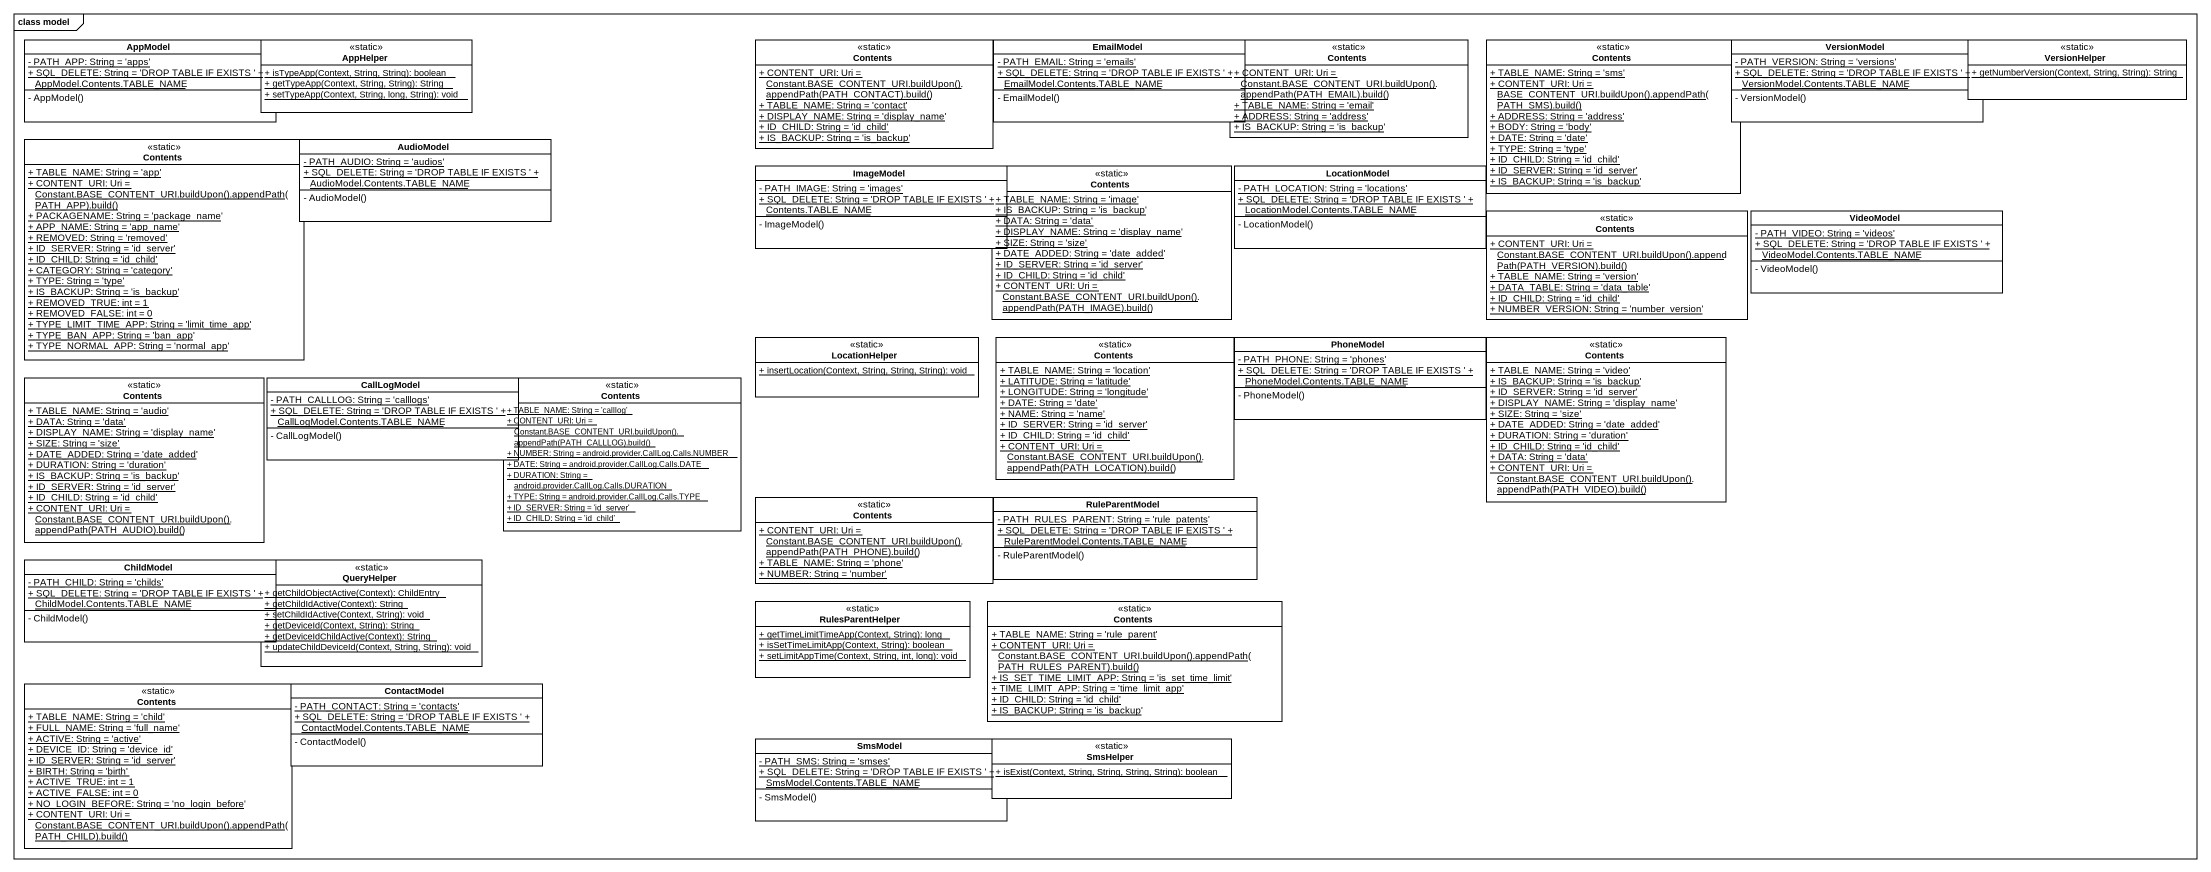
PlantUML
@startuml
mainframe class model
hide circle
hide empty members
skinparam classAttributeIconSize 0
class AppModel {
  {static} - PATH_APP: String = 'apps'
  {static} + SQL_DELETE: String = 'DROP TABLE IF EXISTS ' + AppModel.Contents.TABLE_NAME
  - AppModel()
}
class AppHelper <<static>> {
  {static} + isTypeApp(Context, String, String): boolean
  {static} + getTypeApp(Context, String, String): String
  {static} + setTypeApp(Context, String, long, String): void
}
class Contents <<static>> {
  {static} {field} + CONTENT_URI: Uri = Constant.BASE_CONTENT_URI.buildUpon().appendPath(PATH_CONTACT).build()
  {static} + TABLE_NAME: String = 'contact'
  {static} + DISPLAY_NAME: String = 'display_name'
  {static} + ID_CHILD: String = 'id_child'
  {static} + IS_BACKUP: String = 'is_backup'
}
class EmailModel {
  {static} - PATH_EMAIL: String = 'emails'
  {static} + SQL_DELETE: String = 'DROP TABLE IF EXISTS ' + EmailModel.Contents.TABLE_NAME
  - EmailModel()
}
class "Contents" as Contents_2 <<static>> {
  {static} {field} + CONTENT_URI: Uri = Constant.BASE_CONTENT_URI.buildUpon().appendPath(PATH_EMAIL).build()
  {static} + TABLE_NAME: String = 'email'
  {static} + ADDRESS: String = 'address'
  {static} + IS_BACKUP: String = 'is_backup'
}
class "Contents" as Contents_3 <<static>> {
  {static} + TABLE_NAME: String = 'sms'
  {static} {field} + CONTENT_URI: Uri = BASE_CONTENT_URI.buildUpon().appendPath(PATH_SMS).build()
  {static} + ADDRESS: String = 'address'
  {static} + BODY: String = 'body'
  {static} + DATE: String = 'date'
  {static} + TYPE: String = 'type'
  {static} + ID_CHILD: String = 'id_child'
  {static} + ID_SERVER: String = 'id_server'
  {static} + IS_BACKUP: String = 'is_backup'
}
class VersionModel {
  {static} - PATH_VERSION: String = 'versions'
  {static} + SQL_DELETE: String = 'DROP TABLE IF EXISTS ' + VersionModel.Contents.TABLE_NAME
  - VersionModel()
}
class VersionHelper <<static>> {
  {static} + getNumberVersion(Context, String, String): String
}
class "Contents" as Contents_4 <<static>> {
  {static} + TABLE_NAME: String = 'app'
  {static} {field} + CONTENT_URI: Uri = Constant.BASE_CONTENT_URI.buildUpon().appendPath(PATH_APP).build()
  {static} + PACKAGENAME: String = 'package_name'
  {static} + APP_NAME: String = 'app_name'
  {static} + REMOVED: String = 'removed'
  {static} + ID_SERVER: String = 'id_server'
  {static} + ID_CHILD: String = 'id_child'
  {static} + CATEGORY: String = 'category'
  {static} + TYPE: String = 'type'
  {static} + IS_BACKUP: String = 'is_backup'
  {static} + REMOVED_TRUE: int = 1
  {static} + REMOVED_FALSE: int = 0
  {static} + TYPE_LIMIT_TIME_APP: String = 'limit_time_app'
  {static} + TYPE_BAN_APP: String = 'ban_app'
  {static} + TYPE_NORMAL_APP: String = 'normal_app'
}
class AudioModel {
  {static} - PATH_AUDIO: String = 'audios'
  {static} + SQL_DELETE: String = 'DROP TABLE IF EXISTS ' + AudioModel.Contents.TABLE_NAME
  - AudioModel()
}
class ImageModel {
  {static} - PATH_IMAGE: String = 'images'
  {static} + SQL_DELETE: String = 'DROP TABLE IF EXISTS ' + Contents.TABLE_NAME
  - ImageModel()
}
class "Contents" as Contents_5 <<static>> {
  {static} + TABLE_NAME: String = 'image'
  {static} + IS_BACKUP: String = 'is_backup'
  {static} + DATA: String = 'data'
  {static} + DISPLAY_NAME: String = 'display_name'
  {static} + SIZE: String = 'size'
  {static} + DATE_ADDED: String = 'date_added'
  {static} + ID_SERVER: String = 'id_server'
  {static} + ID_CHILD: String = 'id_child'
  {static} {field} + CONTENT_URI: Uri = Constant.BASE_CONTENT_URI.buildUpon().appendPath(PATH_IMAGE).build()
}
class LocationModel {
  {static} - PATH_LOCATION: String = 'locations'
  {static} + SQL_DELETE: String = 'DROP TABLE IF EXISTS ' + LocationModel.Contents.TABLE_NAME
  - LocationModel()
}
class "Contents" as Contents_6 <<static>> {
  {static} {field} + CONTENT_URI: Uri = Constant.BASE_CONTENT_URI.buildUpon().appendPath(PATH_VERSION).build()
  {static} + TABLE_NAME: String = 'version'
  {static} + DATA_TABLE: String = 'data_table'
  {static} + ID_CHILD: String = 'id_child'
  {static} + NUMBER_VERSION: String = 'number_version'
}
class VideoModel {
  {static} - PATH_VIDEO: String = 'videos'
  {static} + SQL_DELETE: String = 'DROP TABLE IF EXISTS ' + VideoModel.Contents.TABLE_NAME
  - VideoModel()
}
class LocationHelper <<static>> {
  {static} + insertLocation(Context, String, String, String): void
}
class "Contents" as Contents_7 <<static>> {
  {static} + TABLE_NAME: String = 'location'
  {static} + LATITUDE: String = 'latitude'
  {static} + LONGITUDE: String = 'longitude'
  {static} + DATE: String = 'date'
  {static} + NAME: String = 'name'
  {static} + ID_SERVER: String = 'id_server'
  {static} + ID_CHILD: String = 'id_child'
  {static} {field} + CONTENT_URI: Uri = Constant.BASE_CONTENT_URI.buildUpon().appendPath(PATH_LOCATION).build()
}
class PhoneModel {
  {static} - PATH_PHONE: String = 'phones'
  {static} + SQL_DELETE: String = 'DROP TABLE IF EXISTS ' + PhoneModel.Contents.TABLE_NAME
  - PhoneModel()
}
class "Contents" as Contents_8 <<static>> {
  {static} + TABLE_NAME: String = 'video'
  {static} + IS_BACKUP: String = 'is_backup'
  {static} + ID_SERVER: String = 'id_server'
  {static} + DISPLAY_NAME: String = 'display_name'
  {static} + SIZE: String = 'size'
  {static} + DATE_ADDED: String = 'date_added'
  {static} + DURATION: String = 'duration'
  {static} + ID_CHILD: String = 'id_child'
  {static} + DATA: String = 'data'
  {static} {field} + CONTENT_URI: Uri = Constant.BASE_CONTENT_URI.buildUpon().appendPath(PATH_VIDEO).build()
}
class "Contents" as Contents_9 <<static>> {
  {static} + TABLE_NAME: String = 'audio'
  {static} + DATA: String = 'data'
  {static} + DISPLAY_NAME: String = 'display_name'
  {static} + SIZE: String = 'size'
  {static} + DATE_ADDED: String = 'date_added'
  {static} + DURATION: String = 'duration'
  {static} + IS_BACKUP: String = 'is_backup'
  {static} + ID_SERVER: String = 'id_server'
  {static} + ID_CHILD: String = 'id_child'
  {static} {field} + CONTENT_URI: Uri = Constant.BASE_CONTENT_URI.buildUpon().appendPath(PATH_AUDIO).build()
}
class CallLogModel {
  {static} - PATH_CALLLOG: String = 'calllogs'
  {static} + SQL_DELETE: String = 'DROP TABLE IF EXISTS ' + CallLogModel.Contents.TABLE_NAME
  - CallLogModel()
}
class "Contents" as Contents_10 <<static>> {
  {static} + TABLE_NAME: String = 'calllog'
  {static} {field} + CONTENT_URI: Uri = Constant.BASE_CONTENT_URI.buildUpon().appendPath(PATH_CALLLOG).build()
  {static} + NUMBER: String = android.provider.CallLog.Calls.NUMBER
  {static} + DATE: String = android.provider.CallLog.Calls.DATE
  {static} + DURATION: String = android.provider.CallLog.Calls.DURATION
  {static} + TYPE: String = android.provider.CallLog.Calls.TYPE
  {static} + ID_SERVER: String = 'id_server'
  {static} + ID_CHILD: String = 'id_child'
}
class "Contents" as Contents_11 <<static>> {
  {static} {field} + CONTENT_URI: Uri = Constant.BASE_CONTENT_URI.buildUpon().appendPath(PATH_PHONE).build()
  {static} + TABLE_NAME: String = 'phone'
  {static} + NUMBER: String = 'number'
}
class RuleParentModel {
  {static} - PATH_RULES_PARENT: String = 'rule_patents'
  {static} + SQL_DELETE: String = 'DROP TABLE IF EXISTS ' + RuleParentModel.Contents.TABLE_NAME
  - RuleParentModel()
}
class ChildModel {
  {static} - PATH_CHILD: String = 'childs'
  {static} + SQL_DELETE: String = 'DROP TABLE IF EXISTS ' + ChildModel.Contents.TABLE_NAME
  - ChildModel()
}
class QueryHelper <<static>> {
  {static} + getChildObjectActive(Context): ChildEntry
  {static} + getChildIdActive(Context): String
  {static} + setChildIdActive(Context, String): void
  {static} + getDeviceId(Context, String): String
  {static} + getDeviceIdChildActive(Context): String
  {static} + updateChildDeviceId(Context, String, String): void
}
class RulesParentHelper <<static>> {
  {static} + getTimeLimitTimeApp(Context, String): long
  {static} + isSetTimeLimitApp(Context, String): boolean
  {static} + setLimitAppTime(Context, String, int, long): void
}
class "Contents" as Contents_12 <<static>> {
  {static} + TABLE_NAME: String = 'rule_parent'
  {static} {field} + CONTENT_URI: Uri = Constant.BASE_CONTENT_URI.buildUpon().appendPath(PATH_RULES_PARENT).build()
  {static} + IS_SET_TIME_LIMIT_APP: String = 'is_set_time_limit'
  {static} + TIME_LIMIT_APP: String = 'time_limit_app'
  {static} + ID_CHILD: String = 'id_child'
  {static} + IS_BACKUP: String = 'is_backup'
}
class "Contents" as Contents_13 <<static>> {
  {static} + TABLE_NAME: String = 'child'
  {static} + FULL_NAME: String = 'full_name'
  {static} + ACTIVE: String = 'active'
  {static} + DEVICE_ID: String = 'device_id'
  {static} + ID_SERVER: String = 'id_server'
  {static} + BIRTH: String = 'birth'
  {static} + ACTIVE_TRUE: int = 1
  {static} + ACTIVE_FALSE: int = 0
  {static} + NO_LOGIN_BEFORE: String = 'no_login_before'
  {static} {field} + CONTENT_URI: Uri = Constant.BASE_CONTENT_URI.buildUpon().appendPath(PATH_CHILD).build()
}
class ContactModel {
  {static} - PATH_CONTACT: String = 'contacts'
  {static} + SQL_DELETE: String = 'DROP TABLE IF EXISTS ' + ContactModel.Contents.TABLE_NAME
  - ContactModel()
}
class SmsModel {
  {static} - PATH_SMS: String = 'smses'
  {static} + SQL_DELETE: String = 'DROP TABLE IF EXISTS ' + SmsModel.Contents.TABLE_NAME
  - SmsModel()
}
class SmsHelper <<static>> {
  {static} + isExist(Context, String, String, String, String): boolean
}
@enduml
